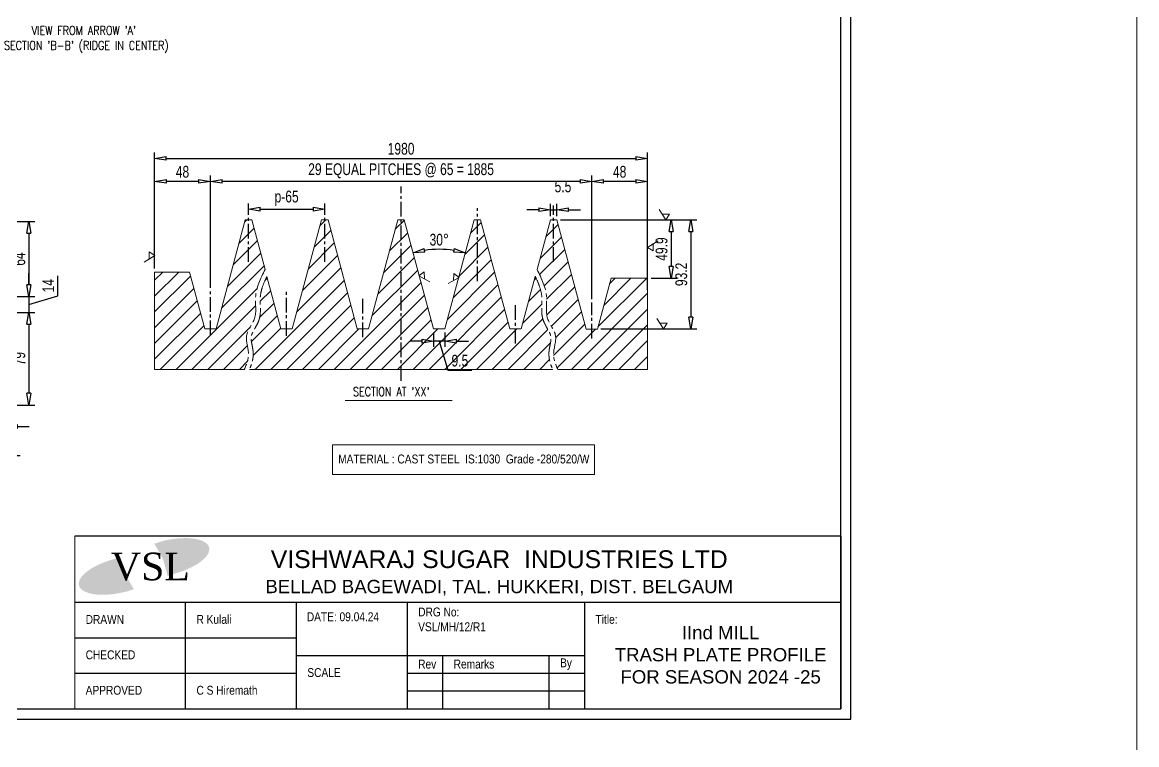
# Model space of a CAD drawing. Header units: millimetres. Extents: x 135002 to 160744, y 22203 to 27033.
# Drawn here: x 144370 to 145320, y 23140 to 23756 of the extents above; entities that cross this region are included whole.
import ezdxf

# ---------------------------------------------------------------- set-up
doc = ezdxf.new("R2010")
doc.units = ezdxf.units.MM
doc.header["$LTSCALE"] = 25
doc.linetypes.add('CENTER', pattern=[2, 1.25, -0.25, 0.25, -0.25])
doc.linetypes.add('CENTER2', pattern=[1.125, 0.75, -0.125, 0.125, -0.125])
doc.layers.get('0').update_dxf_attribs({"linetype": 'CONTINUOUS'})
doc.layers.get('Defpoints').update_dxf_attribs({"linetype": 'CONTINUOUS'})
doc.layers.add('04 DIMENSION', color=7, linetype='CONTINUOUS', lineweight=18)
doc.styles.add('arial', font='arial.ttf')
doc.styles.add('DIM-1', font='swisscl.ttf')
doc.styles.add('ROMANC', font='romanc', dxfattribs={"height": 1050})
doc.styles.add('TIMESNEWROMAN', font='times.ttf')
doc.dimstyles.new('DIM-1', dxfattribs={"dimscale": 5, "dimtxt": 2, "dimasz": 2, "dimexe": 1, "dimexo": 0.6, "dimgap": 0.6, "dimtad": 1, "dimdec": 0, "dimzin": 0, "dimdsep": 46, "dimtxsty": 'DIM-1', "dimblk": 'CLOSEDBLANK', "dimcen": 0, "dimclrd": 8, "dimclre": 8, "dimclrt": 6, "dimadec": 0, "dimazin": 0, "dimtfac": 1, "dimtdec": 0, "dimtmove": 1, "dimatfit": 0, "dimfxl": 1, "dimtolj": 1, "dimtzin": 0, "dimarcsym": 1})

# ---------------------------------------------------------------- blocks, each defined once
blk = doc.blocks.new('_ClosedBlank')
at = {"color": 0, "linetype": 'ByBlock', "lineweight": -2}
for p, q in [((-1, 0.167), (0, 0)), ((-1, 0.167), (-1, -0.167)), ((0, 0), (-1, -0.167))]:
    blk.add_line(p, q, dxfattribs=at)
blk = doc.blocks.new('*D151')
at = {"layer": '04 DIMENSION', "color": 8, "linetype": 'Continuous', "lineweight": -2, "transparency": 16777216}
for p, q in [((144356.09, 23582.6), (144356.09, 23405.93)), ((144331.23, 23436.81), (144331.23, 23405.93))]:
    blk.add_line(p, q, dxfattribs=at)
at = {"layer": '04 DIMENSION', "color": 8, "lineweight": -2, "transparency": 16777216}
for p, q in [((144321.23, 23410.93), (144311.23, 23410.93)), ((144356.09, 23410.93), (144331.23, 23410.93)), ((144356.09, 23410.93), (144331.23, 23410.93)), ((144343.66, 23410.93), (144351.12, 23386.07)), ((144366.09, 23410.93), (144376.09, 23410.93)), ((144351.12, 23386.07), (144368.29, 23386.07))]:
    blk.add_line(p, q, dxfattribs=at)
at = {"layer": 'Defpoints', "color": 0, "transparency": 16777216}
for p in [(144356.09, 23585.6), (144331.23, 23439.81), (144331.23, 23410.93)]:
    blk.add_point(p, dxfattribs=at)
at = {"layer": '04 DIMENSION', "color": 8, "lineweight": -2, "transparency": 16777216, "xscale": 10, "yscale": 10, "zscale": 10}
blk.add_blockref('_ClosedBlank', (144331.23, 23410.93), dxfattribs=at)
at = {"layer": '04 DIMENSION', "color": 8, "lineweight": -2, "transparency": 16777216, "xscale": 10, "yscale": 10, "zscale": 10, "rotation": 180}
blk.add_blockref('_ClosedBlank', (144356.09, 23410.93), dxfattribs=at)
at = {"layer": '04 DIMENSION', "color": 6, "transparency": 16777216, "insert": (144359.7, 23394.19), "char_height": 10, "attachment_point": 5, "style": 'DIM-1'}
blk.add_mtext('\\A1;25', dxfattribs=at)
blk = doc.blocks.new('*D164')
at = {"layer": '04 DIMENSION', "color": 8, "linetype": 'Continuous', "lineweight": -2, "transparency": 16777216}
for p, q in [((144359.09, 23585.6), (144380.88, 23585.6)), ((144334.23, 23521.77), (144380.88, 23521.77))]:
    blk.add_line(p, q, dxfattribs=at)
at = {"layer": '04 DIMENSION', "color": 8, "lineweight": -2, "transparency": 16777216}
blk.add_line((144375.88, 23575.6), (144375.88, 23531.77), dxfattribs=at)
at = {"layer": 'Defpoints', "color": 0, "transparency": 16777216}
for p in [(144356.09, 23585.6), (144331.23, 23521.77), (144375.88, 23521.77)]:
    blk.add_point(p, dxfattribs=at)
at = {"layer": '04 DIMENSION', "color": 8, "lineweight": -2, "transparency": 16777216, "xscale": 10, "yscale": 10, "zscale": 10}
for p, rotation in [((144375.88, 23585.6), 90), ((144375.88, 23521.77), 270)]:
    blk.add_blockref('_ClosedBlank', p, dxfattribs=dict(at, rotation=rotation))
at = {"layer": '04 DIMENSION', "color": 6, "transparency": 16777216, "insert": (144367.76, 23553.69), "char_height": 10, "attachment_point": 5, "rotation": 90, "style": 'DIM-1'}
blk.add_mtext('\\A1;64', dxfattribs=at)
blk = doc.blocks.new('*D165')
at = {"layer": '04 DIMENSION', "color": 8, "lineweight": -2, "transparency": 16777216}
for p, q in [((144375.88, 23531.77), (144375.88, 23541.77)), ((144400.38, 23522.35), (144400.38, 23539.42)), ((144375.88, 23515), (144400.38, 23522.35)), ((144375.88, 23521.77), (144375.88, 23508.23)), ((144375.88, 23521.77), (144375.88, 23508.23)), ((144375.88, 23498.23), (144375.88, 23488.23))]:
    blk.add_line(p, q, dxfattribs=at)
at = {"layer": '04 DIMENSION', "color": 8, "linetype": 'Continuous', "lineweight": -2, "transparency": 16777216}
for p, q in [((144349.03, 23521.77), (144380.88, 23521.77)), ((144324.24, 23508.23), (144380.88, 23508.23))]:
    blk.add_line(p, q, dxfattribs=at)
at = {"layer": 'Defpoints', "color": 0, "transparency": 16777216}
for p in [(144346.03, 23521.77), (144321.24, 23508.23), (144375.88, 23508.23)]:
    blk.add_point(p, dxfattribs=at)
at = {"layer": '04 DIMENSION', "color": 8, "lineweight": -2, "transparency": 16777216, "xscale": 10, "yscale": 10, "zscale": 10}
for p, rotation in [((144375.88, 23521.77), 270), ((144375.88, 23508.23), 90)]:
    blk.add_blockref('_ClosedBlank', p, dxfattribs=dict(at, rotation=rotation))
at = {"layer": '04 DIMENSION', "color": 6, "transparency": 16777216, "insert": (144392.38, 23530.89), "char_height": 10, "attachment_point": 5, "rotation": 90, "style": 'DIM-1'}
blk.add_mtext('\\A1;14', dxfattribs=at)
blk = doc.blocks.new('*D166')
at = {"layer": '04 DIMENSION', "color": 8, "linetype": 'Continuous', "lineweight": -2, "transparency": 16777216}
for p, q in [((144348.15, 23508.23), (144380.88, 23508.23)), ((144233.96, 23429.23), (144380.88, 23429.23))]:
    blk.add_line(p, q, dxfattribs=at)
at = {"layer": '04 DIMENSION', "color": 8, "lineweight": -2, "transparency": 16777216}
blk.add_line((144375.88, 23498.23), (144375.88, 23439.23), dxfattribs=at)
at = {"layer": 'Defpoints', "color": 0, "transparency": 16777216}
for p in [(144345.15, 23508.23), (144230.96, 23429.23), (144375.88, 23429.23)]:
    blk.add_point(p, dxfattribs=at)
at = {"layer": '04 DIMENSION', "color": 8, "lineweight": -2, "transparency": 16777216, "xscale": 10, "yscale": 10, "zscale": 10}
for p, rotation in [((144375.88, 23508.23), 90), ((144375.88, 23429.23), 270)]:
    blk.add_blockref('_ClosedBlank', p, dxfattribs=dict(at, rotation=rotation))
at = {"layer": '04 DIMENSION', "color": 6, "transparency": 16777216, "insert": (144367.77, 23468.73), "char_height": 10, "attachment_point": 5, "rotation": 90, "style": 'DIM-1'}
blk.add_mtext('\\A1;79', dxfattribs=at)
blk = doc.blocks.new('*D397')
at = {"layer": '04 DIMENSION', "color": 8, "linetype": 'Continuous', "lineweight": -2, "transparency": 16777216}
for p, q in [((144482.93, 23555.48), (144482.93, 23644.51)), ((144902.98, 23555.48), (144902.98, 23644.51))]:
    blk.add_line(p, q, dxfattribs=at)
at = {"layer": '04 DIMENSION', "color": 8, "lineweight": -2, "transparency": 16777216}
blk.add_line((144492.93, 23639.51), (144892.98, 23639.51), dxfattribs=at)
at = {"layer": 'Defpoints', "color": 0, "transparency": 16777216}
for p in [(144902.98, 23639.51), (144482.93, 23552.48), (144902.98, 23552.48)]:
    blk.add_point(p, dxfattribs=at)
at = {"layer": '04 DIMENSION', "color": 8, "lineweight": -2, "transparency": 16777216, "xscale": 10, "yscale": 10, "zscale": 10, "rotation": 180}
blk.add_blockref('_ClosedBlank', (144482.93, 23639.51), dxfattribs=at)
at = {"layer": '04 DIMENSION', "color": 8, "lineweight": -2, "transparency": 16777216, "xscale": 10, "yscale": 10, "zscale": 10}
blk.add_blockref('_ClosedBlank', (144902.98, 23639.51), dxfattribs=at)
at = {"layer": '04 DIMENSION', "color": 6, "transparency": 16777216, "insert": (144692.98, 23647.63), "char_height": 10, "attachment_point": 5, "style": 'DIM-1'}
blk.add_mtext('\\A1;1980', dxfattribs=at)
blk = doc.blocks.new('*D398')
at = {"layer": '04 DIMENSION', "color": 8, "linetype": 'Continuous', "lineweight": -2, "transparency": 16777216}
for p, q in [((144820.23, 23590.08), (144820.23, 23600.73)), ((144825.73, 23590.08), (144825.73, 23600.73))]:
    blk.add_line(p, q, dxfattribs=at)
at = {"layer": '04 DIMENSION', "color": 8, "lineweight": -2, "transparency": 16777216}
for p, q in [((144810.23, 23595.73), (144800.23, 23595.73)), ((144820.23, 23595.73), (144825.73, 23595.73)), ((144835.73, 23595.73), (144845.73, 23595.73))]:
    blk.add_line(p, q, dxfattribs=at)
at = {"layer": 'Defpoints', "color": 0, "transparency": 16777216}
for p in [(144825.73, 23595.73), (144820.23, 23587.08), (144825.73, 23587.08)]:
    blk.add_point(p, dxfattribs=at)
at = {"layer": '04 DIMENSION', "color": 8, "lineweight": -2, "transparency": 16777216, "xscale": 10, "yscale": 10, "zscale": 10}
blk.add_blockref('_ClosedBlank', (144820.23, 23595.73), dxfattribs=at)
at = {"layer": '04 DIMENSION', "color": 8, "lineweight": -2, "transparency": 16777216, "xscale": 10, "yscale": 10, "zscale": 10, "rotation": 180}
blk.add_blockref('_ClosedBlank', (144825.73, 23595.73), dxfattribs=at)
at = {"layer": '04 DIMENSION', "color": 6, "transparency": 16777216, "insert": (144830.94, 23615.52), "char_height": 10, "attachment_point": 5, "style": 'DIM-1'}
blk.add_mtext('\\A1;5.5', dxfattribs=at)
blk = doc.blocks.new('*D399')
at = {"layer": '04 DIMENSION', "color": 8, "linetype": 'Continuous', "lineweight": -2, "transparency": 16777216}
for p, q in [((144530.47, 23602.39), (144530.47, 23624.89)), ((144855.48, 23608.64), (144855.48, 23624.89))]:
    blk.add_line(p, q, dxfattribs=at)
at = {"layer": '04 DIMENSION', "color": 8, "lineweight": -2, "transparency": 16777216}
blk.add_line((144845.48, 23619.89), (144540.47, 23619.89), dxfattribs=at)
at = {"layer": 'Defpoints', "color": 0, "transparency": 16777216}
for p in [(144530.47, 23619.89), (144530.47, 23599.39), (144855.48, 23605.64)]:
    blk.add_point(p, dxfattribs=at)
at = {"layer": '04 DIMENSION', "color": 8, "lineweight": -2, "transparency": 16777216, "xscale": 10, "yscale": 10, "zscale": 10, "rotation": 180}
blk.add_blockref('_ClosedBlank', (144530.47, 23619.89), dxfattribs=at)
at = {"layer": '04 DIMENSION', "color": 8, "lineweight": -2, "transparency": 16777216, "xscale": 10, "yscale": 10, "zscale": 10}
blk.add_blockref('_ClosedBlank', (144855.48, 23619.89), dxfattribs=at)
at = {"layer": '04 DIMENSION', "color": 6, "transparency": 16777216, "insert": (144692.98, 23628.9), "char_height": 10, "attachment_point": 5, "style": 'DIM-1'}
blk.add_mtext('\\A1;29 EQUAL PITCHES @ 65 = 1885', dxfattribs=at)
blk = doc.blocks.new('*D400')
at = {"layer": '04 DIMENSION', "color": 8, "linetype": 'Continuous', "lineweight": -2, "transparency": 16777216}
for p, q in [((144855.48, 23519.58), (144855.48, 23624.89)), ((144902.98, 23527.37), (144902.98, 23624.89))]:
    blk.add_line(p, q, dxfattribs=at)
at = {"layer": '04 DIMENSION', "color": 8, "lineweight": -2, "transparency": 16777216}
blk.add_line((144892.98, 23619.89), (144865.48, 23619.89), dxfattribs=at)
at = {"layer": 'Defpoints', "color": 0, "transparency": 16777216}
for p in [(144855.48, 23619.89), (144902.98, 23524.37), (144855.48, 23516.58)]:
    blk.add_point(p, dxfattribs=at)
at = {"layer": '04 DIMENSION', "color": 8, "lineweight": -2, "transparency": 16777216, "xscale": 10, "yscale": 10, "zscale": 10, "rotation": 180}
blk.add_blockref('_ClosedBlank', (144855.48, 23619.89), dxfattribs=at)
at = {"layer": '04 DIMENSION', "color": 8, "lineweight": -2, "transparency": 16777216, "xscale": 10, "yscale": 10, "zscale": 10}
blk.add_blockref('_ClosedBlank', (144902.98, 23619.89), dxfattribs=at)
at = {"layer": '04 DIMENSION', "color": 6, "transparency": 16777216, "insert": (144879.23, 23628.01), "char_height": 10, "attachment_point": 5, "style": 'DIM-1'}
blk.add_mtext('\\A1;48', dxfattribs=at)
blk = doc.blocks.new('*D401')
at = {"layer": '04 DIMENSION', "color": 8, "linetype": 'Continuous', "lineweight": -2, "transparency": 16777216}
for p, q in [((144482.97, 23545.62), (144482.97, 23624.89)), ((144530.47, 23529.02), (144530.47, 23624.89))]:
    blk.add_line(p, q, dxfattribs=at)
at = {"layer": '04 DIMENSION', "color": 8, "lineweight": -2, "transparency": 16777216}
blk.add_line((144520.47, 23619.89), (144492.97, 23619.89), dxfattribs=at)
at = {"layer": 'Defpoints', "color": 0, "transparency": 16777216}
for p in [(144482.97, 23619.89), (144482.97, 23542.62), (144530.47, 23526.02)]:
    blk.add_point(p, dxfattribs=at)
at = {"layer": '04 DIMENSION', "color": 8, "lineweight": -2, "transparency": 16777216, "xscale": 10, "yscale": 10, "zscale": 10, "rotation": 180}
blk.add_blockref('_ClosedBlank', (144482.97, 23619.89), dxfattribs=at)
at = {"layer": '04 DIMENSION', "color": 8, "lineweight": -2, "transparency": 16777216, "xscale": 10, "yscale": 10, "zscale": 10}
blk.add_blockref('_ClosedBlank', (144530.47, 23619.89), dxfattribs=at)
at = {"layer": '04 DIMENSION', "color": 6, "transparency": 16777216, "insert": (144506.72, 23628.01), "char_height": 10, "attachment_point": 5, "style": 'DIM-1'}
blk.add_mtext('\\A1;48', dxfattribs=at)
blk = doc.blocks.new('*D402')
at = {"layer": '04 DIMENSION', "color": 8, "lineweight": -2, "transparency": 16777216}
blk.add_arc((144725.48, 23476.02), 85.97, 81.66847, 98.33153, dxfattribs=at)
at = {"layer": 'Defpoints', "color": 0, "transparency": 16777216}
for p in [(144695.73, 23587.08), (144755.24, 23587.08), (144732.98, 23561.66), (144720.65, 23494.08), (144730.32, 23494.08)]:
    blk.add_point(p, dxfattribs=at)
at = {"layer": '04 DIMENSION', "color": 8, "lineweight": -2, "transparency": 16777216, "xscale": 10, "yscale": 10, "zscale": 10}
for p, rotation in [((144703.23, 23559.06), 191.6657667488442), ((144747.73, 23559.06), 348.3342332511558)]:
    blk.add_blockref('_ClosedBlank', p, dxfattribs=dict(at, rotation=rotation))
at = {"layer": '04 DIMENSION', "color": 6, "transparency": 16777216, "insert": (144725.48, 23570.12), "char_height": 10, "attachment_point": 5, "style": 'DIM-1'}
blk.add_mtext('\\A1;30°', dxfattribs=at)
blk = doc.blocks.new('*D395')
at = {"layer": '04 DIMENSION', "color": 8, "lineweight": -2, "transparency": 16777216}
for p, q in [((144710.65, 23483.73), (144700.65, 23483.73)), ((144730.32, 23483.73), (144720.65, 23483.73)), ((144730.32, 23483.73), (144720.65, 23483.73)), ((144725.48, 23483.73), (144732.94, 23458.87)), ((144740.32, 23483.73), (144750.32, 23483.73)), ((144732.94, 23458.87), (144753.3, 23458.87))]:
    blk.add_line(p, q, dxfattribs=at)
at = {"layer": '04 DIMENSION', "color": 8, "linetype": 'Continuous', "lineweight": -2, "transparency": 16777216}
for p, q in [((144720.65, 23491.08), (144720.65, 23478.73)), ((144730.32, 23491.08), (144730.32, 23478.73))]:
    blk.add_line(p, q, dxfattribs=at)
at = {"layer": 'Defpoints', "color": 0, "transparency": 16777216}
for p in [(144720.65, 23494.08), (144730.32, 23494.08), (144720.65, 23483.73)]:
    blk.add_point(p, dxfattribs=at)
at = {"layer": '04 DIMENSION', "color": 8, "lineweight": -2, "transparency": 16777216, "xscale": 10, "yscale": 10, "zscale": 10}
blk.add_blockref('_ClosedBlank', (144720.65, 23483.73), dxfattribs=at)
at = {"layer": '04 DIMENSION', "color": 8, "lineweight": -2, "transparency": 16777216, "xscale": 10, "yscale": 10, "zscale": 10, "rotation": 180}
blk.add_blockref('_ClosedBlank', (144730.32, 23483.73), dxfattribs=at)
at = {"layer": '04 DIMENSION', "color": 6, "transparency": 16777216, "insert": (144743.12, 23466.99), "char_height": 10, "attachment_point": 5, "style": 'DIM-1'}
blk.add_mtext('\\A1;9.5', dxfattribs=at)
blk = doc.blocks.new('*D396')
at = {"layer": '04 DIMENSION', "color": 8, "linetype": 'Continuous', "lineweight": -2, "transparency": 16777216}
for p, q in [((144905.98, 23587.08), (144928.07, 23587.08)), ((144905.98, 23537.28), (144928.07, 23537.28))]:
    blk.add_line(p, q, dxfattribs=at)
at = {"layer": '04 DIMENSION', "color": 8, "lineweight": -2, "transparency": 16777216}
blk.add_line((144923.07, 23577.08), (144923.07, 23547.28), dxfattribs=at)
at = {"layer": 'Defpoints', "color": 0, "transparency": 16777216}
for p in [(144902.98, 23587.08), (144902.98, 23537.28), (144923.07, 23537.28)]:
    blk.add_point(p, dxfattribs=at)
at = {"layer": '04 DIMENSION', "color": 8, "lineweight": -2, "transparency": 16777216, "xscale": 10, "yscale": 10, "zscale": 10}
for p, rotation in [((144923.07, 23587.08), 90), ((144923.07, 23537.28), 270)]:
    blk.add_blockref('_ClosedBlank', p, dxfattribs=dict(at, rotation=rotation))
at = {"layer": '04 DIMENSION', "color": 6, "transparency": 16777216, "insert": (144914.95, 23562.18), "char_height": 10, "attachment_point": 5, "rotation": 90, "style": 'DIM-1'}
blk.add_mtext('\\A1;49.9', dxfattribs=at)
blk = doc.blocks.new('*D403')
at = {"layer": '04 DIMENSION', "color": 8, "linetype": 'Continuous', "lineweight": -2, "transparency": 16777216}
for p, q in [((144828.73, 23587.08), (144944.87, 23587.08)), ((144863.31, 23494.08), (144944.87, 23494.08))]:
    blk.add_line(p, q, dxfattribs=at)
at = {"layer": '04 DIMENSION', "color": 8, "lineweight": -2, "transparency": 16777216}
blk.add_line((144939.87, 23577.08), (144939.87, 23504.08), dxfattribs=at)
at = {"layer": 'Defpoints', "color": 0, "transparency": 16777216}
for p in [(144825.73, 23587.08), (144860.31, 23494.08), (144939.87, 23494.08)]:
    blk.add_point(p, dxfattribs=at)
at = {"layer": '04 DIMENSION', "color": 8, "lineweight": -2, "transparency": 16777216, "xscale": 10, "yscale": 10, "zscale": 10}
for p, rotation in [((144939.87, 23587.08), 90), ((144939.87, 23494.08), 270)]:
    blk.add_blockref('_ClosedBlank', p, dxfattribs=dict(at, rotation=rotation))
at = {"layer": '04 DIMENSION', "color": 6, "transparency": 16777216, "insert": (144931.75, 23540.58), "char_height": 10, "attachment_point": 5, "rotation": 90, "style": 'DIM-1'}
blk.add_mtext('\\A1;93.2', dxfattribs=at)
blk = doc.blocks.new('*D409')
at = {"layer": '04 DIMENSION', "color": 8, "linetype": 'Continuous', "lineweight": -2, "transparency": 16777216}
for p, q in [((144562.96, 23599.16), (144562.96, 23601.16)), ((144627.96, 23599.16), (144627.96, 23601.16))]:
    blk.add_line(p, q, dxfattribs=at)
at = {"layer": '04 DIMENSION', "color": 8, "lineweight": -2, "transparency": 16777216}
blk.add_line((144572.96, 23596.16), (144617.96, 23596.16), dxfattribs=at)
at = {"layer": 'Defpoints', "color": 0, "transparency": 16777216}
for p in [(144562.96, 23596.16), (144627.96, 23596.16), (144627.96, 23596.16)]:
    blk.add_point(p, dxfattribs=at)
at = {"layer": '04 DIMENSION', "color": 8, "lineweight": -2, "transparency": 16777216, "xscale": 10, "yscale": 10, "zscale": 10, "rotation": 180}
blk.add_blockref('_ClosedBlank', (144562.96, 23596.16), dxfattribs=at)
at = {"layer": '04 DIMENSION', "color": 8, "lineweight": -2, "transparency": 16777216, "xscale": 10, "yscale": 10, "zscale": 10}
blk.add_blockref('_ClosedBlank', (144627.96, 23596.16), dxfattribs=at)
at = {"layer": '04 DIMENSION', "color": 6, "transparency": 16777216, "insert": (144595.46, 23605.46), "char_height": 10, "attachment_point": 5, "style": 'DIM-1'}
blk.add_mtext('\\A1;p-65', dxfattribs=at)

msp = doc.modelspace()

# ---------------------------------------------------------------- hatches: boundary and pattern name
h = msp.add_hatch(color=86)
edge = h.paths.add_edge_path()
edge.add_ellipse((144486.949, 23296.999), major_axis=(-35.985, -8.746), ratio=0.3983336, start_angle=103.876815, end_angle=273.231671, ccw=False)
edge.add_ellipse((144493.455, 23298.999), major_axis=(-35.985, -8.746), ratio=0.3983336, start_angle=93.231671, end_angle=283.876815)
h = msp.add_hatch(color=86)
edge = h.paths.add_edge_path()
edge.add_ellipse((144486.949, 23296.999), major_axis=(-35.985, -8.746), ratio=0.3983336, start_angle=103.876815, end_angle=273.231671, ccw=False)
edge.add_ellipse((144493.455, 23298.999), major_axis=(-35.985, -8.746), ratio=0.3983336, start_angle=93.231671, end_angle=283.876815)
h = msp.add_hatch(color=86)
edge = h.paths.add_edge_path()
edge.add_ellipse((144460.969, 23286.27), major_axis=(35.985, 8.746), ratio=0.3983336, start_angle=103.876815, end_angle=273.231671, ccw=False)
edge.add_ellipse((144454.463, 23284.27), major_axis=(35.985, 8.746), ratio=0.3983336, start_angle=93.231671, end_angle=283.876815)
h = msp.add_hatch(color=86)
edge = h.paths.add_edge_path()
edge.add_ellipse((144460.969, 23286.27), major_axis=(35.985, 8.746), ratio=0.3983336, start_angle=103.876815, end_angle=273.231671, ccw=False)
edge.add_ellipse((144454.463, 23284.27), major_axis=(35.985, 8.746), ratio=0.3983336, start_angle=93.231671, end_angle=283.876815)
at = {"layer": '04 DIMENSION', "true_color": 0xc8c92d}
h = msp.add_hatch(dxfattribs=at)
h.set_pattern_fill('ANSI31', color=52, scale=3)
h.set_pattern_definition([(45, (-395.818, -311.828), (-6.7351921, 6.7351921), [])])
edge = h.paths.add_edge_path()
edge.add_line((144902.983, 23537.278), (144871.882, 23537.278))
edge.add_line((144871.882, 23537.278), (144860.307, 23494.078))
edge.add_line((144860.307, 23494.078), (144850.66, 23494.078))
edge.add_line((144850.66, 23494.078), (144825.741, 23587.078))
edge.add_line((144825.741, 23587.078), (144820.226, 23587.078))
edge.add_line((144820.226, 23587.078), (144808.907, 23544.808))
edge.add_spline(control_points=[(144808.912, 23544.797), (144812.706, 23537.038), (144819.162, 23523.833), (144814.775, 23502.955), (144827.709, 23489.233), (144821.063, 23473.333), (144824.432, 23464.107), (144826.64, 23459.605)], knot_values=[0, 0, 0, 0, 25.2518831, 42.971715, 59.4266481, 74.2227167, 88.7417375, 88.7417375, 88.7417375, 88.7417375], degree=3, periodic=0)
edge.add_line((144826.64, 23459.605), (144902.983, 23459.605))
edge.add_line((144902.983, 23459.605), (144902.983, 23537.278))
edge = h.paths.add_edge_path()
edge.add_line((144760.741, 23587.078), (144755.241, 23587.078))
edge.add_line((144755.241, 23587.078), (144742.161, 23538.263))
edge.add_line((144742.161, 23538.263), (144742.484, 23538.027))
edge.add_line((144742.484, 23538.027), (144742.03, 23537.774))
edge.add_line((144742.03, 23537.774), (144730.322, 23494.078))
edge.add_line((144730.322, 23494.078), (144720.645, 23494.078))
edge.add_line((144720.645, 23494.078), (144708.551, 23539.214))
edge.add_line((144708.551, 23539.214), (144708.097, 23539.467))
edge.add_line((144708.097, 23539.467), (144708.42, 23539.703))
edge.add_line((144708.42, 23539.703), (144695.726, 23587.078))
edge.add_line((144695.726, 23587.078), (144692.976, 23587.078))
edge.add_line((144692.976, 23587.078), (144692.976, 23459.605))
edge.add_line((144692.976, 23459.605), (144822.215, 23459.605))
edge.add_spline(control_points=[(144822.215, 23459.605), (144821.77, 23460.583), (144821.349, 23461.58), (144820.256, 23464.482), (144819.673, 23466.443), (144819.172, 23469.335), (144819.066, 23470.192), (144818.945, 23471.933), (144818.932, 23472.819), (144818.992, 23474.159), (144819.024, 23474.599), (144819.137, 23475.748), (144819.233, 23476.447), (144819.591, 23478.675), (144819.904, 23480.131), (144820.426, 23482.838), (144820.633, 23484.088), (144820.745, 23485.676), (144820.756, 23486.131), (144820.733, 23486.769), (144820.719, 23486.974), (144820.679, 23487.371), (144820.653, 23487.559), (144820.578, 23487.978), (144820.527, 23488.211), (144820.289, 23489.113), (144820.024, 23489.826), (144819.335, 23491.346), (144818.913, 23492.152), (144817.97, 23493.844), (144817.45, 23494.731), (144816.39, 23496.595), (144815.849, 23497.572), (144814.836, 23499.65), (144814.362, 23500.751), (144813.844, 23502.356), (144813.723, 23502.781), (144813.421, 23503.968), (144813.271, 23504.729), (144812.873, 23507.363), (144812.805, 23509.195), (144812.824, 23512.723), (144812.911, 23514.421), (144813, 23516.917), (144813.023, 23517.772), (144813.025, 23519.012), (144813.021, 23519.418), (144812.998, 23520.214), (144812.98, 23520.602), (144812.917, 23521.52), (144812.866, 23522.05), (144812.499, 23525.01), (144811.896, 23527.437), (144810.253, 23532.341), (144809.212, 23534.816), (144807.819, 23537.844), (144807.576, 23538.365), (144807.328, 23538.887)], knot_values=[4.5496718, 4.5496718, 4.5496718, 4.5496718, 7.4770335, 7.4770335, 12.8934742, 12.8934742, 15.1189844, 15.1189844, 17.3444946, 17.3444946, 18.4572497, 18.4572497, 20.3011543, 20.3011543, 24.4993559, 24.4993559, 28.6975574, 28.6975574, 30.5312877, 30.5312877, 31.4481529, 31.4481529, 32.365018, 32.365018, 33.4568359, 33.4568359, 36.4732607, 36.4732607, 39.4896855, 39.4896855, 42.5061103, 42.5061103, 45.5225351, 45.5225351, 48.5389599, 48.5389599, 49.6225348, 49.6225348, 51.5787626, 51.5787626, 56.4610414, 56.4610414, 61.3433203, 61.3433203, 64.0009683, 64.0009683, 65.3297923, 65.3297923, 66.6586162, 66.6586162, 68.4856236, 68.4856236, 76.8597912, 76.8597912, 85.2339588, 85.2339588, 86.9649127, 86.9649127, 86.9649127, 86.9649127], degree=3, periodic=0)
edge.add_line((144807.328, 23538.887), (144795.322, 23494.078))
edge.add_line((144795.322, 23494.078), (144785.66, 23494.078))
edge.add_line((144785.66, 23494.078), (144760.741, 23587.078))
edge = h.paths.add_edge_path()
edge.add_line((144655.66, 23494.078), (144630.741, 23587.078))
edge.add_line((144630.741, 23587.078), (144625.21, 23587.078))
edge.add_line((144625.21, 23587.078), (144600.291, 23494.078))
edge.add_line((144600.291, 23494.078), (144590.63, 23494.078))
edge.add_line((144590.63, 23494.078), (144578.623, 23538.887))
edge.add_spline(control_points=[(144578.623, 23538.887), (144578.376, 23538.365), (144578.132, 23537.844), (144576.739, 23534.816), (144575.699, 23532.341), (144574.055, 23527.437), (144573.452, 23525.01), (144573.086, 23522.05), (144573.034, 23521.52), (144572.972, 23520.602), (144572.953, 23520.214), (144572.931, 23519.418), (144572.926, 23519.012), (144572.929, 23517.772), (144572.952, 23516.917), (144573.041, 23514.421), (144573.128, 23512.723), (144573.146, 23509.195), (144573.078, 23507.363), (144572.68, 23504.729), (144572.531, 23503.968), (144572.229, 23502.781), (144572.107, 23502.356), (144571.589, 23500.751), (144571.116, 23499.65), (144570.103, 23497.572), (144569.562, 23496.595), (144568.502, 23494.731), (144567.982, 23493.844), (144567.039, 23492.152), (144566.616, 23491.346), (144565.928, 23489.826), (144565.663, 23489.113), (144565.425, 23488.211), (144565.373, 23487.978), (144565.299, 23487.559), (144565.273, 23487.371), (144565.233, 23486.974), (144565.219, 23486.769), (144565.196, 23486.131), (144565.206, 23485.676), (144565.319, 23484.088), (144565.525, 23482.838), (144566.047, 23480.131), (144566.361, 23478.675), (144566.719, 23476.447), (144566.815, 23475.748), (144566.927, 23474.599), (144566.96, 23474.159), (144567.02, 23472.819), (144567.006, 23471.933), (144566.886, 23470.192), (144566.779, 23469.335), (144566.279, 23466.443), (144565.696, 23464.482), (144564.602, 23461.58), (144564.182, 23460.583), (144563.737, 23459.605)], knot_values=[4.5496718, 4.5496718, 4.5496718, 4.5496718, 6.2806257, 6.2806257, 14.6547933, 14.6547933, 23.0289609, 23.0289609, 24.8559682, 24.8559682, 26.1847922, 26.1847922, 27.5136162, 27.5136162, 30.1712642, 30.1712642, 35.053543, 35.053543, 39.9358219, 39.9358219, 41.8920497, 41.8920497, 42.9756246, 42.9756246, 45.9920494, 45.9920494, 49.0084742, 49.0084742, 52.024899, 52.024899, 55.0413238, 55.0413238, 58.0577486, 58.0577486, 59.1495665, 59.1495665, 60.0664316, 60.0664316, 60.9832968, 60.9832968, 62.8170271, 62.8170271, 67.0152286, 67.0152286, 71.2134302, 71.2134302, 73.0573348, 73.0573348, 74.1700899, 74.1700899, 76.3956001, 76.3956001, 78.6211103, 78.6211103, 84.037551, 84.037551, 86.9649127, 86.9649127, 86.9649127, 86.9649127], degree=3, periodic=0)
edge.add_line((144563.737, 23459.605), (144692.976, 23459.605))
edge.add_line((144692.976, 23459.605), (144692.976, 23587.078))
edge.add_line((144692.976, 23587.078), (144690.226, 23587.078))
edge.add_line((144690.226, 23587.078), (144665.307, 23494.078))
edge.add_line((144665.307, 23494.078), (144655.66, 23494.078))
edge = h.paths.add_edge_path()
edge.add_line((144525.645, 23494.078), (144512.639, 23542.618))
edge.add_line((144512.639, 23542.618), (144482.968, 23542.618))
edge.add_line((144482.968, 23542.618), (144482.968, 23459.605))
edge.add_line((144482.968, 23459.605), (144559.311, 23459.605))
edge.add_spline(control_points=[(144559.311, 23459.605), (144561.52, 23464.107), (144564.889, 23473.333), (144558.243, 23489.233), (144571.177, 23502.955), (144566.79, 23523.833), (144573.246, 23537.038), (144577.04, 23544.797)], knot_values=[0, 0, 0, 0, 14.5190208, 29.3150894, 45.7700225, 63.4898545, 88.7417375, 88.7417375, 88.7417375, 88.7417375], degree=3, periodic=0)
edge.add_line((144577.04, 23544.797), (144565.71, 23587.078))
edge.add_line((144565.71, 23587.078), (144560.21, 23587.078))
edge.add_line((144560.21, 23587.078), (144535.291, 23494.078))
edge.add_line((144535.291, 23494.078), (144525.645, 23494.078))

# ---------------------------------------------------------------- linework, layer by layer
at = {"color": 1, "linetype": 'CENTER', "ltscale": 0.4}
for p, q in [((144692.976, 23449.905), (144692.976, 23615.431)), ((144562.96, 23551.225), (144562.96, 23599.387)), ((144627.96, 23551.225), (144627.96, 23599.387)), ((144822.991, 23551.225), (144822.991, 23599.387)), ((144757.991, 23534.8), (144757.991, 23596.956)), ((144530.468, 23488.787), (144530.468, 23526.023)), ((144595.468, 23488.197), (144595.468, 23526.023)), ((144660.468, 23487.2), (144660.468, 23520.379)), ((144790.483, 23481.801), (144790.483, 23514.891)), ((144855.483, 23485.932), (144855.483, 23516.584))]:
    msp.add_line(p, q, dxfattribs=at)
at = {"lineweight": 13}
msp.add_line((144414.988, 23317.513), (144414.988, 23170.178), dxfattribs=at)
msp.add_line((144414.988, 23317.513), (144414.988, 23170.178), dxfattribs=at)
for p, q in [((145067.582, 23317.513), (144414.988, 23317.513)), ((145067.582, 23317.513), (144414.988, 23317.513)), ((145067.582, 23317.513), (145067.582, 23170.178)), ((145067.582, 23260.846), (144414.988, 23260.846)), ((145067.582, 23260.846), (144414.988, 23260.846)), ((144509.434, 23170.178), (144509.434, 23260.846)), ((144509.434, 23170.178), (144509.434, 23260.846)), ((144603.879, 23170.178), (144603.879, 23260.846)), ((144603.879, 23170.178), (144603.879, 23260.846)), ((144698.325, 23170.178), (144698.325, 23260.846)), ((144698.325, 23170.178), (144698.325, 23260.846)), ((144849.439, 23170.178), (144849.439, 23260.846)), ((144849.439, 23170.178), (144849.439, 23260.846)), ((144603.879, 23230.623), (144414.988, 23230.623)), ((144603.879, 23230.623), (144414.988, 23230.623)), ((144698.325, 23215.512), (144603.879, 23215.512)), ((144698.325, 23215.512), (144603.879, 23215.512)), ((144849.439, 23215.512), (144698.325, 23215.512)), ((144849.439, 23215.512), (144698.325, 23215.512)), ((144728.548, 23170.178), (144728.548, 23215.512)), ((144728.548, 23170.178), (144728.548, 23215.512)), ((144819.216, 23170.178), (144819.216, 23215.512)), ((144819.216, 23170.178), (144819.216, 23215.512)), ((144603.879, 23200.4), (144414.988, 23200.4)), ((144603.879, 23200.4), (144414.988, 23200.4)), ((144849.439, 23200.4), (144698.325, 23200.4)), ((144849.439, 23200.4), (144698.325, 23200.4)), ((144849.439, 23185.289), (144698.325, 23185.289)), ((144849.439, 23185.289), (144698.325, 23185.289)), ((144381.616, 23170.178), (145067.582, 23170.178))]:
    msp.add_line(p, q)
for points in [[(143808.285, 23161.427), (145076.333, 23161.427), (145076.333, 24063.153), (143808.285, 24063.153)], [(143817.036, 23170.178), (145067.582, 23170.178), (145067.582, 24054.402), (143817.036, 24054.402)]]:
    msp.add_lwpolyline(points, close=True)
at = {"layer": '04 DIMENSION'}
for p, q in [((144918.623, 23587.078), (144912.898, 23596.007)), ((144915.568, 23591.843), (144921.677, 23591.843)), ((144918.623, 23587.078), (144915.568, 23591.843)), ((144918.623, 23587.078), (144921.677, 23591.843)), ((144560.21, 23587.078), (144535.291, 23494.078)), ((144565.71, 23587.078), (144560.21, 23587.078)), ((144565.71, 23587.078), (144577.04, 23544.797)), ((144625.21, 23587.078), (144600.291, 23494.078)), ((144630.741, 23587.078), (144625.21, 23587.078)), ((144630.741, 23587.078), (144655.66, 23494.078)), ((144690.226, 23587.078), (144665.307, 23494.078)), ((144695.726, 23587.078), (144690.226, 23587.078)), ((144695.726, 23587.078), (144720.645, 23494.078)), ((144755.241, 23587.078), (144730.322, 23494.078)), ((144760.741, 23587.078), (144755.241, 23587.078)), ((144760.741, 23587.078), (144785.66, 23494.078)), ((144820.226, 23587.078), (144808.904, 23544.799)), ((144825.741, 23587.078), (144820.241, 23587.078)), ((144825.741, 23587.078), (144850.714, 23493.878)), ((144902.983, 23563.582), (144911.912, 23569.306)), ((144478.27, 23553.587), (144478.27, 23559.696)), ((144483.035, 23556.641), (144478.27, 23559.696)), ((144478.27, 23553.587), (144478.27, 23559.696)), ((144483.035, 23556.641), (144478.27, 23559.696)), ((144902.983, 23563.582), (144907.748, 23566.637)), ((144902.983, 23563.582), (144907.748, 23560.527)), ((144907.748, 23566.637), (144907.748, 23560.527)), ((144483.035, 23556.641), (144474.106, 23550.917)), ((144483.035, 23556.641), (144474.106, 23550.917)), ((144483.035, 23556.641), (144478.27, 23553.587)), ((144483.035, 23556.641), (144478.27, 23553.587)), ((144482.968, 23459.605), (144482.968, 23542.618)), ((144482.968, 23542.618), (144512.639, 23542.618)), ((144512.639, 23542.618), (144525.645, 23494.078)), ((144708.097, 23539.467), (144712.667, 23542.808)), ((144713.04, 23536.709), (144712.667, 23542.808)), ((144737.541, 23535.269), (144737.914, 23541.367)), ((144737.541, 23535.269), (144737.914, 23541.367)), ((144742.484, 23538.027), (144737.914, 23541.367)), ((144742.484, 23538.027), (144737.914, 23541.367)), ((144578.623, 23538.887), (144590.63, 23494.078)), ((144708.097, 23539.467), (144717.359, 23534.299)), ((144708.097, 23539.467), (144717.359, 23534.299)), ((144742.484, 23538.027), (144733.222, 23532.859)), ((144742.484, 23538.027), (144733.222, 23532.859)), ((144742.484, 23538.027), (144737.541, 23535.269)), ((144742.484, 23538.027), (144737.541, 23535.269)), ((144807.328, 23538.887), (144795.322, 23494.078)), ((144871.882, 23537.278), (144860.253, 23493.878)), ((144902.983, 23537.278), (144871.882, 23537.278)), ((144902.983, 23459.605), (144902.983, 23537.278)), ((144916.697, 23494.187), (144910.973, 23503.116)), ((144535.291, 23494.078), (144525.645, 23494.078)), ((144600.291, 23494.078), (144590.63, 23494.078)), ((144665.307, 23494.078), (144655.66, 23494.078)), ((144730.322, 23494.078), (144720.645, 23494.078)), ((144795.322, 23494.078), (144785.66, 23494.078)), ((144850.714, 23493.878), (144860.253, 23493.878)), ((144913.643, 23498.952), (144919.752, 23498.952)), ((144916.697, 23494.187), (144919.752, 23498.952)), ((144482.93, 23459.605), (144559.311, 23459.605)), ((144482.93, 23459.605), (144559.311, 23459.605)), ((144559.311, 23459.605), (144482.93, 23459.605)), ((144822.215, 23459.605), (144563.737, 23459.605)), ((144800.947, 23459.605), (144585.004, 23459.605)), ((144902.983, 23459.605), (144826.64, 23459.605)), ((144645.481, 23433.22), (144736.413, 23433.22))]:
    msp.add_line(p, q, dxfattribs=at)
for points in [[(143490.791, 25686.158), (145319.812, 25686.158), (145319.812, 22875.468), (143490.791, 22875.468)], [(144634.659, 23395.261), (144857.771, 23395.261), (144857.771, 23370.132), (144634.659, 23370.132)]]:
    msp.add_lwpolyline(points, close=True, dxfattribs=at)
at = {"layer": '04 DIMENSION', "color": 6, "linetype": 'CENTER2'}
for points, knots in [([(144577.04, 23544.797), (144573.246, 23537.038), (144566.79, 23523.833), (144571.177, 23502.955), (144558.243, 23489.233), (144564.889, 23473.333), (144561.52, 23464.107), (144559.311, 23459.605)], [0, 0, 0, 0, 25.2518831, 42.971715, 59.4266481, 74.2227167, 88.7417375, 88.7417375, 88.7417375, 88.7417375]), ([(144808.912, 23544.797), (144812.706, 23537.038), (144819.162, 23523.833), (144814.775, 23502.955), (144827.709, 23489.233), (144821.063, 23473.333), (144824.432, 23464.107), (144826.64, 23459.605)], [0, 0, 0, 0, 25.2518831, 42.971715, 59.4266481, 74.2227167, 88.7417375, 88.7417375, 88.7417375, 88.7417375]), ([(144578.623, 23538.887), (144578.376, 23538.365), (144578.132, 23537.844), (144576.739, 23534.816), (144575.699, 23532.341), (144574.055, 23527.437), (144573.452, 23525.01), (144573.086, 23522.05), (144573.034, 23521.52), (144572.972, 23520.602), (144572.953, 23520.214), (144572.931, 23519.418), (144572.926, 23519.012), (144572.929, 23517.772), (144572.952, 23516.917), (144573.041, 23514.421), (144573.128, 23512.723), (144573.146, 23509.195), (144573.078, 23507.363), (144572.68, 23504.729), (144572.531, 23503.968), (144572.229, 23502.781), (144572.107, 23502.356), (144571.589, 23500.751), (144571.116, 23499.65), (144570.103, 23497.572), (144569.562, 23496.595), (144568.502, 23494.731), (144567.982, 23493.844), (144567.039, 23492.152), (144566.616, 23491.346), (144565.928, 23489.826), (144565.663, 23489.113), (144565.425, 23488.211), (144565.373, 23487.978), (144565.299, 23487.559), (144565.273, 23487.371), (144565.233, 23486.974), (144565.219, 23486.769), (144565.196, 23486.131), (144565.206, 23485.676), (144565.319, 23484.088), (144565.525, 23482.838), (144566.047, 23480.131), (144566.361, 23478.675), (144566.719, 23476.447), (144566.815, 23475.748), (144566.927, 23474.599), (144566.96, 23474.159), (144567.02, 23472.819), (144567.006, 23471.933), (144566.886, 23470.192), (144566.779, 23469.335), (144566.279, 23466.443), (144565.696, 23464.482), (144564.602, 23461.58), (144564.182, 23460.583), (144563.737, 23459.605)], [4.5496718, 4.5496718, 4.5496718, 4.5496718, 6.2806257, 6.2806257, 14.6547933, 14.6547933, 23.0289609, 23.0289609, 24.8559682, 24.8559682, 26.1847922, 26.1847922, 27.5136162, 27.5136162, 30.1712642, 30.1712642, 35.053543, 35.053543, 39.9358219, 39.9358219, 41.8920497, 41.8920497, 42.9756246, 42.9756246, 45.9920494, 45.9920494, 49.0084742, 49.0084742, 52.024899, 52.024899, 55.0413238, 55.0413238, 58.0577486, 58.0577486, 59.1495665, 59.1495665, 60.0664316, 60.0664316, 60.9832968, 60.9832968, 62.8170271, 62.8170271, 67.0152286, 67.0152286, 71.2134302, 71.2134302, 73.0573348, 73.0573348, 74.1700899, 74.1700899, 76.3956001, 76.3956001, 78.6211103, 78.6211103, 84.037551, 84.037551, 86.9649127, 86.9649127, 86.9649127, 86.9649127]), ([(144807.328, 23538.887), (144807.576, 23538.365), (144807.819, 23537.844), (144809.212, 23534.816), (144810.253, 23532.341), (144811.896, 23527.437), (144812.499, 23525.01), (144812.866, 23522.05), (144812.917, 23521.52), (144812.98, 23520.602), (144812.998, 23520.214), (144813.021, 23519.418), (144813.025, 23519.012), (144813.023, 23517.772), (144813, 23516.917), (144812.911, 23514.421), (144812.824, 23512.723), (144812.805, 23509.195), (144812.873, 23507.363), (144813.271, 23504.729), (144813.421, 23503.968), (144813.723, 23502.781), (144813.844, 23502.356), (144814.362, 23500.751), (144814.836, 23499.65), (144815.849, 23497.572), (144816.39, 23496.595), (144817.45, 23494.731), (144817.97, 23493.844), (144818.913, 23492.152), (144819.335, 23491.346), (144820.024, 23489.826), (144820.289, 23489.113), (144820.527, 23488.211), (144820.578, 23487.978), (144820.653, 23487.559), (144820.679, 23487.371), (144820.719, 23486.974), (144820.733, 23486.769), (144820.756, 23486.131), (144820.745, 23485.676), (144820.633, 23484.088), (144820.426, 23482.838), (144819.904, 23480.131), (144819.591, 23478.675), (144819.233, 23476.447), (144819.137, 23475.748), (144819.024, 23474.599), (144818.992, 23474.159), (144818.932, 23472.819), (144818.945, 23471.933), (144819.066, 23470.192), (144819.172, 23469.335), (144819.673, 23466.443), (144820.256, 23464.482), (144821.349, 23461.58), (144821.77, 23460.583), (144822.215, 23459.605)], [4.5496718, 4.5496718, 4.5496718, 4.5496718, 6.2806257, 6.2806257, 14.6547933, 14.6547933, 23.0289609, 23.0289609, 24.8559682, 24.8559682, 26.1847922, 26.1847922, 27.5136162, 27.5136162, 30.1712642, 30.1712642, 35.053543, 35.053543, 39.9358219, 39.9358219, 41.8920497, 41.8920497, 42.9756246, 42.9756246, 45.9920494, 45.9920494, 49.0084742, 49.0084742, 52.024899, 52.024899, 55.0413238, 55.0413238, 58.0577486, 58.0577486, 59.1495665, 59.1495665, 60.0664316, 60.0664316, 60.9832968, 60.9832968, 62.8170271, 62.8170271, 67.0152286, 67.0152286, 71.2134302, 71.2134302, 73.0573348, 73.0573348, 74.1700899, 74.1700899, 76.3956001, 76.3956001, 78.6211103, 78.6211103, 84.037551, 84.037551, 86.9649127, 86.9649127, 86.9649127, 86.9649127])]:
    msp.add_open_spline(points, degree=3, knots=knots, dxfattribs=at)

# ---------------------------------------------------------------- texts
at = {"color": 1, "style": 'TIMESNEWROMAN'}
msp.add_text('VSL ', height=23.5991, dxfattribs=at).set_placement((144445.719, 23279.822))
msp.add_text('VSL ', height=23.5991, dxfattribs=at).set_placement((144445.719, 23279.822))
at = {"style": 'arial'}
for s, insert, char_height, width, attachment_point in [('{\\fArial Narrow|b0|i0|c0|p34;MATERIAL : CAST STEEL  IS:1030  Grade -280/520/W }', (144639.398, 23383.169), 7.55567, 287.64161, 4), ('VISHWARAJ SUGAR  INDUSTRIES LTD\\P{\\H0.75x;BELLAD BAGEWADI, TAL. HUKKERI, DIST. BELGAUM}', (144776.632, 23286.052), 15.11134, 743.44377, 5), ('{\\fArial Narrow|b0|i0|c0|p34;DRG No: VSL/MH/12/R1}', (144707.566, 23246.458), 7.55567, 85.20493, 4), ('{\\fArial Narrow|b0|i0|c0|p34;DRG No: VSL/MH/12/R1}', (144707.566, 23246.458), 7.55567, 85.20493, 4), ('{\\fArial Narrow|b0|i0|c0|p34;DRAWN}', (144424.229, 23246.458), 7.55567, 94.44591, 4), ('{\\fArial Narrow|b0|i0|c0|p34;DRAWN}', (144424.229, 23246.458), 7.55567, 94.44591, 4), ('{\\fArial Narrow|b0|i0|c0|p34;R Kulali}', (144518.675, 23246.458), 7.55567, 94.44591, 4), ('{\\fArial Narrow|b0|i0|c0|p34;DATE: 09.04.24}', (144612.675, 23248.683), 7.55567, 85.20493, 4), ('{\\fArial Narrow|b0|i0|c0|p34;Title:}', (144858.68, 23246.458), 7.55567, 46.96239, 4), ('{\\fArial Narrow|b0|i0|c0|p34;Title:}', (144858.68, 23246.458), 7.55567, 46.96239, 4), ('IInd MILL \\PTRASH PLATE PROFILE \\PFOR SEASON 2024 -25', (144965.259, 23216.316), 11.33351, 321.11608, 5), ('{\\fArial Narrow|b0|i0|c0|p34;CHECKED}', (144424.229, 23216.235), 7.55567, 94.44591, 4), ('{\\fArial Narrow|b0|i0|c0|p34;CHECKED}', (144424.229, 23216.235), 7.55567, 94.44591, 4), ('{\\fArial Narrow|b0|i0|c0|p34;Rev}', (144707.566, 23208.342), 7.55567, 20.98172, 4), ('{\\fArial Narrow|b0|i0|c0|p34;Rev}', (144707.566, 23208.342), 7.55567, 20.98172, 4), ('{\\fArial Narrow|b0|i0|c0|p34;Remarks}', (144737.789, 23208.342), 7.55567, 81.42709, 4), ('{\\fArial Narrow|b0|i0|c0|p34;Remarks}', (144737.789, 23208.342), 7.55567, 81.42709, 4), ('{\\fArial Narrow|b0|i0|c0|p34;By}', (144828.457, 23208.342), 7.55567, 20.98172, 4), ('{\\fArial Narrow|b0|i0|c0|p34;By}', (144828.457, 23208.342), 7.55567, 20.98172, 4), ('{\\fArial Narrow|b0|i0|c0|p34;SCALE}', (144613.12, 23201.123), 7.55567, 85.20493, 4), ('{\\fArial Narrow|b0|i0|c0|p34;SCALE}', (144613.12, 23201.123), 7.55567, 85.20493, 4), ('{\\fArial Narrow|b0|i0|c0|p34;APPROVED}', (144424.229, 23186.012), 7.55567, 94.44591, 4), ('{\\fArial Narrow|b0|i0|c0|p34;APPROVED}', (144424.229, 23186.012), 7.55567, 94.44591, 4), ('{\\fArial Narrow|b0|i0|c0|p34;C S Hiremath}', (144518.675, 23186.012), 7.55567, 94.44591, 4)]:
    msp.add_mtext(s, dxfattribs=dict(at, insert=insert, char_height=char_height, width=width, attachment_point=attachment_point))
at = {"layer": '04 DIMENSION', "style": 'ROMANC', "width": 0.8}
for s, p in [("VIEW FROM ARROW 'A'", (144378.197, 23744.78)), ("VIEW FROM ARROW 'A'", (144378.197, 23744.78)), ("SECTION 'B-B' (RIDGE IN CENTER)", (144354.536, 23731.997)), ("SECTION AT 'XX'", (144651.944, 23436.855))]:
    msp.add_text(s, height=7.5, dxfattribs=at).set_placement(p)

# ---------------------------------------------------------------- dimensions: what is measured, and where the dimension line sits
at = {"layer": '04 DIMENSION'}
for base, p1, p2, angle, text, picture, middle in [((144530.468, 23619.891), (144855.483, 23605.643), (144530.468, 23599.387), 180, '29 EQUAL PITCHES @ 65 = 1885', '*D399', (144692.976, 23628.903)), ((144939.87, 23494.078), (144825.726, 23587.078), (144860.307, 23494.078), 90, '93.2', '*D403', (144931.749, 23540.578)), ((144923.068, 23537.278), (144902.983, 23587.078), (144902.983, 23537.278), 90, '49.9', '*D396', (144914.953, 23562.178))]:
    dim = msp.add_linear_dim(base=base, p1=p1, p2=p2, angle=angle, text=text, dimstyle='DIM-1', dxfattribs=at)
    dim.commit()
    dim.dimension.update_dxf_attribs({"geometry": picture, "text_midpoint": middle})
for base, p1, p2, text, picture, middle in [((144902.983, 23639.505), (144482.93, 23552.478), (144902.983, 23552.478), '1980', '*D397', (144692.976, 23639.505)), ((144825.726, 23595.735), (144820.226, 23587.078), (144825.726, 23587.078), '5.5', '*D398', (144830.94, 23607.416))]:
    dim = msp.add_linear_dim(base=base, p1=p1, p2=p2, angle=180, text=text, dimstyle='DIM-1', dxfattribs=at)
    dim.commit()
    dim.dimension.update_dxf_attribs({"geometry": picture, "text_midpoint": middle, "dimtype": 160})
for base, p1, p2, angle, picture, middle in [((144482.968111422, 23619.890849433), (144530.468111422, 23526.022624971), (144482.968111422, 23542.617906532), 180, '*D401', (144506.718111422, 23628.012081412)), ((144855.48343978, 23619.890849433), (144902.98343978, 23524.370257191), (144855.48343978, 23516.584044982), 180, '*D400', (144879.23343978, 23628.012081412)), ((144375.883, 23521.772), (144356.089, 23585.6), (144331.229, 23521.772), 90, '*D164', (144367.762, 23553.686)), ((144375.883, 23508.233), (144346.032, 23521.772), (144321.239, 23508.233), 90, '*D165', (144392.383, 23525.352)), ((144375.883, 23429.233), (144345.147, 23508.233), (144230.964, 23429.233), 90, '*D166', (144367.768, 23468.733))]:
    dim = msp.add_linear_dim(base=base, p1=p1, p2=p2, angle=angle, dimstyle='DIM-1', dxfattribs=at)
    dim.commit()
    dim.dimension.update_dxf_attribs({"geometry": picture, "text_midpoint": middle})
for base, p1, p2, text, picture, middle in [((144627.96, 23596.164), (144562.96, 23596.164), (144627.96, 23596.164), 'p-<>', '*D409', (144595.46, 23605.458)), ((144720.645, 23483.731), (144730.322, 23494.078), (144720.645, 23494.078), '9.5', '*D395', (144735.943, 23466.988))]:
    dim = msp.add_linear_dim(base=base, p1=p1, p2=p2, text=text, dimstyle='DIM-1', dxfattribs=at)
    dim.commit()
    dim.dimension.update_dxf_attribs({"geometry": picture, "text_midpoint": middle})
dim = msp.add_linear_dim(base=(144331.229, 23410.93), p1=(144356.089, 23585.6), p2=(144331.229, 23439.814), dimstyle='DIM-1', dxfattribs=at)
dim.commit()
dim.dimension.update_dxf_attribs({"geometry": '*D151', "text_midpoint": (144354.118, 23394.188)})
dim = msp.add_angular_dim_2l(base=(144732.976, 23561.663), line1=((144755.241, 23587.078), (144730.322, 23494.078)), line2=((144695.726, 23587.078), (144720.645, 23494.078)), dimstyle='DIM-1', dxfattribs=at)
dim.commit()
dim.dimension.update_dxf_attribs({"geometry": '*D402', "text_midpoint": (144725.483, 23570.118)})

doc.saveas('drawing.dxf')
